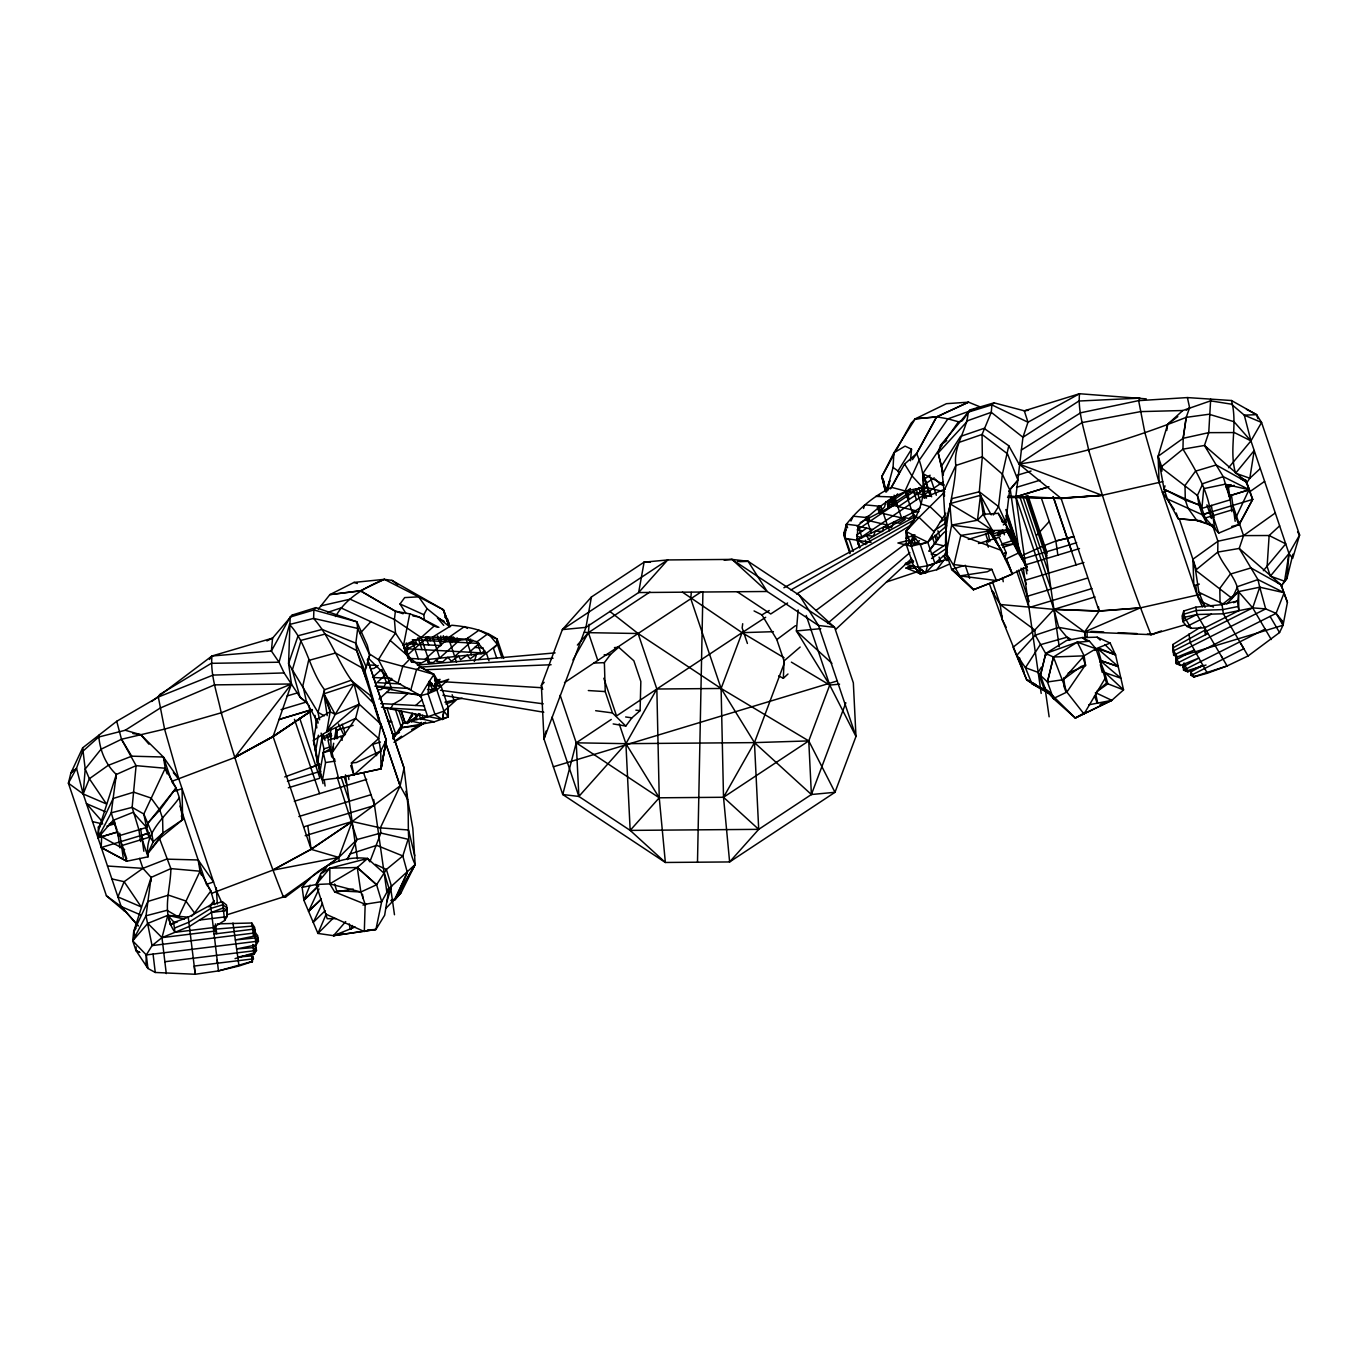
<?xml version="1.0" encoding="UTF-8"?>
<svg xmlns="http://www.w3.org/2000/svg" width="1368" height="1368" viewBox="0 0 1368 1368"><rect width="100%" height="100%" fill="white"/><g stroke="black" fill="none" stroke-linecap="round" stroke-linejoin="round"><path stroke-width="1.5" d="M381.467 707.136L442.36 719.431L448.276 716.849L448.294 707.273L441.094 686.137L433.964 674.458L420.797 667.225L390.205 640.446L395.523 633.076L394.411 619.482L395.386 611.222L360.451 590.737L329.893 594.618L318.265 609.222M405.834 791.303C411.529 815.533 403.731 841.269 415.154 864.525L388.991 888.448L381.689 901.632L365.171 904.231L334.647 891.902L329.808 883.882L329.859 868.167L367.582 858.488L384.545 873.673L388.991 888.448L384.664 915.226L375.926 929.47L333.501 935.661L317.94 933.438L303.884 900.298L302.14 887.353C317.137 867.038 342.325 855.222 367.582 858.488L369.839 861.806L380.851 833.044L380.355 827.879L400.123 785.899L404.073 768.064L367.513 659.496L404.073 768.064L407.715 799.562L412.828 828.221L415.154 864.525L401.029 892.808L395.078 899.716L391.231 900.879M82.661 747.834L85.209 769.004L83.174 793.953L121.205 906.574L124.881 911.43L106.43 895.818L68.4 783.197L70.845 773.159L82.661 747.834L116.725 721.278L158.329 697.03L213.066 675.091L284.117 672.936L300.037 697.201L307.868 703.768M1069.537 640.361L1058.729 627.382L1053.89 609.359L1015.86 496.738L1021.383 450.038L1080.617 412.794L1138.638 400.636L1187.407 397.575L1231.439 400.516C1238.16 424.422 1228.55 449.952 1235.595 473.191L1249.805 478.253L1260.304 468.557M1187.407 397.575L1189.613 407.715L1186.21 417.36L1183.2 438.29L1182.961 449.149C1196.008 470.489 1209.124 492.36 1211.279 517.874M697.492 862.216L702.913 592.019M151.677 701.493L211.954 656.007L271.377 650.997L290.17 617.053L313.888 609.974L356.86 621.807L357.715 628.425L355.834 643.165L356.706 650.604L378.56 717.67L364.982 671.226L369.702 655.067L367.342 645.337L356.86 621.807L315.957 607.614L292.342 615.001L290.17 617.053L288.58 663.497L291.452 683.983L273.087 736.531L311.186 849.357L338.802 857.445L356.98 839.559L380.851 833.044L408.091 839.268L402.808 855.941L386.392 869.449L376.593 884.737L360.861 892.004L338.905 890.859L334.647 891.902M613.172 723.928L625.792 726.049L631.931 717.841L640.104 710.642L640.84 681.486L633.846 660.761L618.678 647.235L614.437 647.611M888.328 500.261L888.071 508.109L891.868 498.431L893.321 503.39M253.148 956.044L252.328 961.619L238.99 966.013L218.452 970.904L195.231 974.273L155.251 972.46L147.915 968.441L145.966 964.064L146.308 954.932L152.053 945.596L161.988 937.627L189.536 926.341L211.527 912.439L223.223 907.925L227.276 910.507L226.951 916.68L224.711 920.459L213.322 927.572L175.001 932.292C160.928 913.02 170.624 890.004 170.88 868.612L159.509 838.516M778.631 675.912L783.351 678.306L784.035 660.932L776.819 639.591L761.942 614.899L754.059 610.932M119.939 847.818L117.682 831.915L97.932 837.883L98.376 827.059L102.001 822.373M214.708 904.624L210.86 890.961L200.036 871.211L170.88 868.612L151.113 877.418L133.688 931.625L132.713 940.842L146.308 954.932L147.915 968.441L135.962 950.504L136.116 946.895M886.55 491.95L893.065 467.429L893.885 452.825L915.278 418.83L946.434 403.68L968.544 402.175L980.719 407.134L947.921 418.847L936.635 416.812L915.278 418.83L911.037 423.362L895.903 450.893M1292.931 554.211L1286.946 578.459L1282.996 583.401M98.718 735.317C99.659 749.784 105.524 764.507 116.331 774.459L116.058 778.495M1210.68 399.131L1208.748 432.647L1204.456 445.472L1223.197 476.628L1230.225 499.816L1201.891 508.383L1199.069 505.1L1164.082 489.299L1158.115 456.279L1167.691 424.217L1182.807 410.52L1210.56 400.858L1231.371 404.159L1244.299 415.171L1261.57 422.456L1299.6 535.076L1292.675 558.366L1288.981 553.51L1250.95 440.889L1244.299 415.171L1256.576 414.658L1261.57 422.456L1250.95 440.889L1228.567 467.753M422.37 719.38L422.644 715.207M150.822 881.454L151.113 877.418L142.922 868.355L139.553 858.369M857.497 539.881L858.933 545.9L856.984 540.138L858.01 525.654C876.597 509.118 896.895 489.146 923.178 488.102L926.478 498.157M597.782 660.419L588.411 632.666L589.129 624.27M691.302 592.395L690.772 598.688L721.107 688.48L754.452 742.619L811.395 794.517L834.993 792.294L855.975 736.463L853.341 682.854L834.583 627.365L799.391 595.285L748.091 561.308L731.983 559.409L667.704 559.939L644.106 562.163L591.421 596.995L562.351 629.605L541.369 685.419L544.002 739.028L562.744 794.534L665.361 862.473L729.623 861.943L834.993 792.294L808.762 740.909L721.107 688.48L638.087 633.521L609.752 611.342M798.16 609.974L796.398 630.956L829.726 685.077L855.975 736.463L818.474 625.467L799.391 595.285M885.78 488.239L885.524 491.283L881.796 476.594L893.885 452.825L905.069 446.122L911.533 449.217L910.472 460.759M292.342 615.001L272.591 638.104L211.954 656.007C210.159 675.279 217.478 694.14 221.206 712.796C239.81 774.835 259.39 836.788 283.398 896.946L286.066 896.69L309.732 878.991M997.99 535.931L998.315 532.152M1175.796 654.742L1176.275 663.634L1180.447 665.481L1198.847 658.059L1184.466 666.096L1183.594 670.183L1187.834 671.825L1202.865 665.258L1207.363 673.227L1227.096 665.959L1248.078 655.956L1279.542 632.546L1283.047 625.244L1287.425 602.365L1281.046 584.734L1239.22 548.448L1217.725 552.108L1195.564 570.217L1198.864 592.259L1205.071 607.306M142.152 839.422L148.035 856.813L147.761 853.649L153.182 841.799L149.847 837.079L146.598 827.435L148.257 822.544L159.799 810.078L176.079 788.002L171.633 781.419L234.578 757.615L291.452 683.983L221.206 712.796L164.588 729.127L121.495 739.267L100.993 749.254L85.209 769.004L89.365 778.734L106.43 803.939L83.174 793.953L68.4 783.197L76.522 768.235L82.61 751.477L98.616 737.044L125.24 730.255L140.784 734.701L163.391 757.017L165.254 768.252L176.079 788.002L179.345 797.664C166.571 816.132 143.845 831.248 148.035 856.813L126.779 861.224L101.198 847.527L101.642 836.703L100.274 832.684M1237.578 601.475C1242.76 582.323 1223.744 568.558 1217.725 552.108L1217.913 541.266L1212.27 524.371M336.118 738.737L336.921 732.171L335.981 728.101M403.714 771.689L404.073 768.064M116.331 774.459L111.235 812.814L118.264 836.002L146.598 827.435L133.021 812.37L113.014 820.424L97.932 837.883L98.924 828.666L116.331 774.459L136.099 765.653L165.254 768.252L167.187 773.946M1175.881 660.881L1176.395 656.195L1176.275 663.634L1276.087 613.36L1284.176 592.72L1257.961 579.587L1239.22 548.448L1243.529 535.606L1275.301 512.966M944.775 491.864L919.04 517.378L915.106 517.566L905.992 531.4L912.593 534.854L911.293 546.225L905.992 531.4C925.247 508.383 928.667 481.194 916.628 453.577L936.635 416.812L968.544 402.175L936.687 416.949L915.278 418.83M410.759 690.173L416.556 669.465L433.964 674.458L436.854 690.002L443.933 711.121L442.36 719.431L435.144 714.865L427.996 693.73L429.449 681.196L433.964 674.458L420.797 667.225L416.556 669.465L402.756 666.319L378.44 659.684L369.531 653.972M147.761 853.649L160.466 837.797L182.628 819.688L182.064 788.652L174.899 791.063M936.635 416.812L916.628 453.577L904.59 464.026L891.526 487.333C873.93 496.105 858.505 508.691 846.45 524.201L844.791 538.308L849.99 553.681M1003.342 524.885L1005.771 522.2L1009.67 489.778L1002.402 474.149L982.327 456.775L982.07 434.46L991.27 412.315L991.885 404.894L994.057 402.842L1024.307 410.827L1028.514 410.28M944.638 557.819L945.185 553.27L949.05 558.007M1027.111 566.916L1018.237 553.134L1006.318 558.811L1012.44 574.218L973.469 589.711L959.994 575.894L951.615 569.276L973.469 589.711L999.341 579.793L1027.111 566.916L1009.139 530.168L992.552 530.493L977.47 520.233L980.48 495.319L979.317 491.779L982.327 456.775L955.822 465.496L943.39 491.984L947.135 553.014L946.229 553.288L951.649 569.344L963.277 565.822M1021.383 450.038L1022.956 437.281L1027.984 422.233L1024.307 410.827L1079.506 393.727L1146.247 398.875M742.704 623.722L742.157 627.912L747.407 643.456M151.113 877.418L146.017 915.773L132.713 940.842L135.962 950.504L139.621 952.453M450.157 626.732L443.317 609.701L391.932 580.374L384.34 579.348L354.038 582.409L329.893 594.618L360.485 590.873L395.386 611.222L409.75 613.856L403.543 645.269L405.937 654.434M1166.767 430.475L1167.691 424.217L1177.814 416.607M1183.132 438.307L1186.21 417.36L1209.038 414.248L1233.987 421.686L1250.95 440.889L1234.363 432.562L1208.748 432.647L1183.132 438.307L1158.115 456.279L1159.123 482.63L1197.154 595.234L1202.369 606.793M994.057 402.842L970.288 409.801L968.219 412.144C967.073 430.39 953.12 445.882 955.822 465.496C954.813 495.182 942.637 523.243 946.229 553.288L959.994 575.894L996.451 580.562L999.341 579.793M470.712 639.01L470.113 642.943L468.198 637.488M944.519 496.088L941.526 466.095L960.61 436.375L984.02 428.355L1008.78 445.763L1002.402 474.149L998.52 506.57L993.236 514.966M315.957 607.614L313.888 609.974L313.614 618.421C330.782 637.796 338.289 663.634 354.055 683.795L359.22 704.212L380.92 724.202L386.323 740.259L381.039 768.833L338.477 777.982L322.523 779.931L319.753 772.971L313.46 740.498L326.747 731.794L330.133 711.736L323.942 693.815L324.541 689.729C309.271 669.653 306.859 642.994 289.537 624.475L313.614 618.421L357.715 628.425L369.702 655.067L367.462 660.539M333.689 743.251L332.014 752.896L355.612 718.405L359.22 704.212L335.194 714.404L330.133 711.736L317.154 719.26L313.46 740.498L323.053 783.659M315.563 751.323L318.368 735.18M317.513 762.934L322.027 737.044L321.121 733.111M331.056 736.326L321.685 738.976L323.959 748.843L319.684 773.33L319.428 771.295M322.523 779.931L325.55 762.557L323.293 752.691L330.286 748.997M334.373 739.387L336.049 729.725L336.921 732.171L335.451 738.395M591.421 596.995L585.949 627.365L544.002 739.028L546.071 731.076M650.381 562.111L644.106 562.163L638.634 592.549L585.949 627.365L562.351 629.605L667.704 559.939L638.634 592.549L767.174 591.489L818.474 625.467L834.583 627.365L731.983 559.409L724.117 560.145M1183.2 667.413L1184.021 662.967L1187.834 671.825M442.36 719.431L443.933 711.121L455.835 700.416L445.831 703.973M946.229 553.288L951.649 525.09L949.802 503.68L980.48 495.319L991.201 514.864M887.849 490.531L889.781 480.613L886.943 487.726M345.694 921.587L333.501 935.661L375.926 929.47L381.689 901.632L376.593 884.737L357.27 867.5L329.859 868.167L320.762 873.707L316.145 884.497L327.208 918.715L335.69 918.612M332.014 752.896L333.484 746.689M1101.137 664.54L1095.956 648.74L1089.492 641.284L1077.317 642.173L1045.733 653.476L1040.467 675.365L1045.682 689.899L1053.394 698.552L1075.299 718.012L1111.808 700.348L1123.555 689.882L1115.553 654.913L1110.166 643.063L1097.17 637.18L1082.31 637.556L1066.681 640.446L1045.733 653.476L1040.467 675.365L1047.426 681.914L1053.394 698.552L1054.266 698.176C1047.871 687.813 1035.131 687.146 1026.633 679.639L1002.334 619.789L989.628 584.393M1077.317 642.173L1084.123 655.836L1085.457 664.899L1081.045 666.49L1062.987 679.725L1047.46 681.982L1053.445 657.016L1077.317 642.173L1095.956 648.74L1110.166 643.063M1047.478 681.897L1053.445 657.016L1084.123 655.836L1095.956 648.74M1004.796 558.606L1006.284 552.826L999.085 537.316L978.462 543.541M1215.126 528.031L1206.781 523.26L1196.829 520.421L1178.156 518.711L1167.349 498.944L1164.082 489.299L1164.989 485.845M913.14 562.197L905.035 564.129L918.475 567.31L925.503 573.072L927.521 565.771L920.39 544.635L912.593 534.854L927.726 542.19L934.874 563.308L925.503 573.072L920.305 573.79L906.18 568.062L911.943 565.497M289.537 624.475L279.038 662.215L284.117 672.936M886.054 501.492L884.532 506.947L879.231 512.59L877.298 507.374M398.02 683.077L402.756 666.319L410.263 658.555L411.546 662.317M920.373 507.545L912.815 512.641L913.91 515.001L908.677 518.54L903.393 517.275L905.257 519.498L899.665 523.277L893.971 521.926L891.491 527.62L883.591 527.039L882.548 531.451L875.383 531.075L873.382 536.119L866.389 535.504L871.023 542.378L844.791 538.325L843.868 533.298L846.45 524.201L858.01 525.654L862.062 537.641L857.086 536.427M945.904 526.56L945.22 522.679L952.145 498.568L979.317 491.779L998.52 506.57L1005.771 522.2M386.734 902.093L391.504 886.413L386.392 869.449L375.362 864.354M863.55 508.503L864.679 504.792L881.009 506.382L887.37 525.209M1161.346 630.956L1150.95 634.666C1126.941 574.492 1107.362 512.555 1088.757 450.517C1085.029 431.843 1077.71 412.982 1079.506 393.727L1027.984 422.233L991.885 404.894L968.219 412.144L940.466 445.352L938.157 452.945L943.304 475.158M474.303 661.479L476.594 654.195L470.164 658.795L467.206 655.204L460.571 659.667L458.656 656.144L451.389 661.223L447.832 657.307L442.804 661.838L436.751 661.514L438.016 658.367L433.331 662.591L427.688 662.283L428.184 659.444L486.375 653.135L497.405 644.431L497.217 639.198C484.118 629.759 467.582 626.681 451.799 625.244L432.647 637.061L421.139 637.522L403.543 645.269L395.523 633.076L341.059 607.922L327.687 612.368M1238.827 610.658L1237.441 600.979L1222.034 604.639L1195.854 607.153L1183.713 611L1182.089 616.062L1182.875 621.585L1186.928 626.441L1191.066 628.288L1204.729 627.844L1238.827 610.658L1238.502 591.626L1259.74 587.197L1284.176 592.72M1232.944 596.756L1237.595 586.615L1257.961 579.587L1259.74 587.197L1252.695 607.871L1206.627 631.076M351.131 929.248L352.431 925.486M1182.482 618.832L1184.158 614.129L1196.333 610.47L1222.736 609.615L1237.972 606.537M392.975 738.891L401.423 727.725L403.132 723.005L398.977 710.727M339.23 861.259L338.802 857.445L352.14 821.518L400.123 785.899L385.212 741.678M845.851 702.793L811.395 794.517L758.71 829.35L729.623 861.943L723.518 797.27L721.107 688.48L742.089 632.666L765.687 617.276M560.162 695.252L576.236 742.824L659.239 797.801L723.518 797.27L754.452 742.619L784.411 662.864M318.641 886.19L303.884 900.298L310.057 885.13M1001.051 533.4L1002.624 529.673M326.2 914.132L317.94 933.438L333.45 917.928M912.49 512.863L905.086 490.941L918.783 460.913L947.921 418.847L958.472 421.772L962.456 420.711M347.096 859.07L350.003 854.008L376.713 845.356L402.808 855.941L407.339 872.425L395.078 899.716L415.154 864.525L394.856 899.067L385.656 908.574M347.472 859.634L356.98 839.559L337.195 777.28M320.864 899.734L308.569 911.345L319 888.961M391.043 900.315L394.856 899.067L407.339 872.425M98.924 828.666L113.134 798.484L133.739 792.175L151.078 798.057L159.799 810.078L162.621 818.457L162.895 833.026L152.378 847.322M135.056 935.644L133.688 931.625L147.915 901.444L168.52 895.134L185.86 901.016L194.564 913.037L191.691 916.15M1235.663 518.113L1248.984 489.812L1246.265 481.775L1204.456 445.472L1182.961 449.149L1160.782 467.257L1162.065 471.054M165.254 768.252L143.811 814.028L146.598 827.435L148.325 822.784L176.079 788.002M111.851 878.906L124.129 881.693L141.212 906.899L117.939 896.912L124.129 881.693L142.922 868.355L166.554 859.138L198.172 859.976L200.036 871.211L178.592 916.987L166.913 910.336L146.017 915.773L152.053 945.596L255.406 932.873L254.619 927.35L251.78 923.007L217.358 923.862M850.93 521.054L853.239 516.198L866.098 517.497L871.365 533.075M322.438 903.427L313.255 922.391L325.071 910.763M319.599 719.756L317.974 712.318L324.541 689.729L350.841 680.358L371.258 696.209L379.996 724.476L380.92 724.202L378.697 738.498L351.422 762.968L353.884 774.938L380.714 751.032L386.306 740.191L381.039 768.833L380.714 751.032L378.697 738.498L355.612 718.405L326.747 731.794L335.194 714.404L354.055 683.795L373.857 703.597L386.323 740.259L381.039 768.833L338.477 777.982L331.09 748.912L330.56 728.255M407.698 722.236L412.23 713.207M924.204 484.614L920.698 491.608L929.881 490.838L931.625 496.789M378.543 717.687L378.799 721.876M943.099 473.311L958.677 442.531L982.07 434.46L1007.498 453.834L1017.963 480.151L1008.712 491.317M97.932 837.883L111.235 812.814L132.132 807.359L143.811 814.028L151.591 832.428L153.182 841.799L162.895 833.026L182.628 819.688L179.345 797.664M1228.943 496.037L1248.984 489.812L1252.66 499.406L1239.357 524.474L1218.734 533.092L1202.335 514.761L1199.001 504.86L1197.393 495.49L1202.831 483.656L1223.197 476.628L1249.394 489.744L1252.66 499.406L1238.741 525.038L1233.491 509.46L1205.157 518.027L1197.393 495.49L1160.782 467.257M443.865 639.557L445.438 636.616M890.482 488.889L900.007 471.242M424.337 619.772L423.823 614.694L427.09 608.692L418.676 596.841L384.34 579.348C365.239 587.043 345.916 598.021 335.536 616.558M893.903 454.569L881.796 476.594L885.541 491.933M238.87 965.158L237.776 957.053L254.038 954.146L256.483 950.469L253.268 947.631L236.63 948.965L256.158 944.929L258.432 941.133L255.337 937.918L235.347 939.97L253.49 936.276L255.406 932.873L252.67 929.265L251.78 923.007M572.953 659.992L588.411 632.666L649.885 592.036M611.274 719.431L576.236 742.824L562.744 794.534L578.869 796.433L625.911 743.662L656.845 689.01L742.089 632.666L773.416 631.674M1105.105 678.374L1084.02 713.976L1066.869 692.071L1053.445 657.016L1045.733 653.476M321.172 876.033L316.145 884.497L302.14 887.353M323.19 872.63L327.226 865.859L320.762 873.707M390.205 640.446L378.44 659.684L387.708 677.331L391.846 689.592M395.626 710.146L401.423 727.725L434.237 721.825L448.276 716.849L444.001 711.121L427.739 716.781L420.592 695.645L429.449 681.196L436.854 690.002L448.687 679.28L434.648 684.274L441.094 686.137L436.717 685.898L427.996 693.73L420.609 695.645L374.918 686.137M1041.339 667.208L1038.175 672.389L1044.16 689.096L1049.29 692.875M386.939 891.782L388.204 888.584M853.239 551.389L849.34 539.864L844.791 538.308L843.834 533.315L846.057 529.707M899.238 474.115L897.989 470.985L911.533 449.217M945.835 513.154L927.726 542.173L911.345 546.191L897.904 542.993L910.079 540.086M934.618 535.367L936.567 541.13C915.312 570.217 944.69 527.501 946.502 531.519M1246.385 483.314L1249.805 478.253L1254.217 450.551L1235.595 473.191M1281.149 586.291L1286.946 578.459L1288.981 553.51L1299.6 535.076L1297.599 531.947M406.946 723.262L412.743 714.763L406.894 723.142M1085.457 664.899L1066.869 692.071L1053.394 698.552M133.688 931.625L136.03 928.256M912.405 459.648L916.628 453.577M942.193 445.079L922.819 473.619L923.742 497.815L945.254 488.992M944.519 441.744L958.472 421.772M209.458 659.479L211.954 656.007M963.072 419.788L970.288 409.801M73.085 770.081L70.845 773.159L76.522 768.235L83.174 793.953L89.365 778.734L108.157 765.396L131.773 756.179L163.391 757.017L178.815 779.008L216.845 891.628L221.188 901.238M405.954 613.445L400.02 603.972L404.671 597.594L418.676 596.841L443.317 609.701L449.234 626.459L427.09 608.692M393.18 738.378L403.132 723.005L427.739 716.781L420.369 718.645L434.237 721.825M194.564 913.037L210.86 890.961L208.945 888.123M625.792 726.049L612.436 712.916L605.237 691.592L604.382 662.642L610.521 654.434L618.678 647.235M994.656 539.933L991.92 534.136L994.382 530.852M934.156 531.878L919.04 517.378L905.992 531.4L906.437 545.062L913.636 566.164L920.305 573.79L936.721 569.738L943.766 560.35L927.521 565.771L918.475 567.31L911.345 546.191L919.467 540.685M860.198 522.644L888.396 507.887L887.507 504.04L891.868 498.431M401.423 727.725L418.967 725.621L421.532 722.338M208.979 907.018L214.109 900.623M893.868 503.014L891.748 501.167L897.647 493.882M1270.376 576.15L1288.981 553.51L1284.569 581.212L1270.376 576.15L1267.11 566.506L1269.145 535.521L1279.644 525.842M329.859 868.167L316.145 884.497L329.808 883.882L360.861 892.004L365.171 904.231L364.315 931.574L325.618 914.029M1009.67 489.778L1017.963 480.151M132.713 940.842L147.778 923.383L167.802 915.329L188.237 917.193L210.467 905.086L222.334 901.666L226.489 904.983L227.276 910.507L211.527 912.439L210.467 905.086M1062.987 679.725L1084.123 655.836M544.139 682.324L541.369 685.419L542.703 689.386M577.364 645.063L588.411 632.666L638.087 633.521L700.895 592.087M552.091 717.14L578.869 796.433L630.169 830.393L659.239 797.801L656.845 689.01L638.087 633.521L564.488 682.649M1263.348 570.712L1285.732 543.848L1269.145 535.521L1243.529 535.606L1217.913 541.266L1192.896 559.238L1193.888 585.589L1199.326 584.119M1036.876 535.11L1049.273 521.482M359.972 633.521L371.002 621.5M1226.874 603.921L1238.502 591.626L1252.695 607.871L1271.265 639.523M1001.598 550.466L989.748 532.101L1001.598 550.466L960.832 535.418L951.649 525.09L977.47 520.233L983.165 514.3L998.281 513.342L1009.139 530.168L1027.642 570.644M303.884 900.298L318.641 885.267M394.856 899.067L401.029 892.808M308.569 911.345L321.309 898.998M910.712 540.959L906.505 545.028L915.637 538.855M912.114 539.608L914.098 537.675M411.443 722.116L417.189 716.593M472.832 640.173L454.535 656.589M392.667 736.993L401.491 729.007M783.351 678.306L787.985 673.996M835.711 629.434L911.037 559.119M381.108 669.739L372.541 677.451L391.778 678.494M414.282 639.882L404.535 648.654L486.375 653.135L488.974 660.812M386.186 674.27L376.918 682.615L400.55 683.914M427.996 636.667L407.168 655.392L407.527 648.825L416.282 644.26L412.931 641.096M383.382 687.899L385.896 683.111L392.154 679.503M379.004 699.168L391.026 688.361M425.123 659.273L450.021 636.855L451.97 642.618M439.504 658.213L459.614 640.121L452.312 638.206M390.53 709.034L393.043 704.246L400.858 699.749L407.698 693.576M469.429 652.211L479.176 643.439L412.298 639.779M434.648 684.274L440.069 679.4L434.614 680.58M415.684 705.478L421.908 699.886M484.597 650.518L481.057 653.716L477.039 641.729L466.146 639.198L432.647 637.061L439.795 658.23M428.543 659.462L421.139 637.522L434.118 626.065L437.401 627.194M170.572 925.298L173.633 922.613L188.237 917.193L195.231 974.273L194.256 966.047L253.542 958.814L251.661 955.924L237.776 957.053L232.953 923.024M946.673 525.825L927.726 542.173L920.39 544.635L910.541 542.292M927.521 565.771L934.857 563.308L947.511 552.415M784.035 660.932L800.16 647.047M827.589 623.449L909.874 552.621M1097.016 691.25L1106.473 683.111L1099.786 660.299L1118.22 666.558L1097.786 648.688L1101.137 660.385M429.552 663.292L428.184 659.444L417.377 665.087L555.117 652.878M326.747 731.794L359.22 704.212M478.475 659.479L486.375 653.135L477.039 641.729L488.171 633.555L497.405 644.431L501.953 657.888M1238.502 591.626L1222.034 604.639L1223.334 613.787L1248.078 655.956M410.537 721.244L420.027 713.805L407.322 723.604M940.466 445.352L946.707 440.53M1186.244 410.263L1189.613 407.715M328.337 865.072L338.802 857.445L283.398 896.946L227.259 914.713M776.819 639.591L795.526 625.672M815.926 610.487L906.009 543.421M396.72 739.763L401.611 736.206M1096.982 691.507L1107.841 683.812L1123.555 689.882L1104.489 672.098L1099.786 660.299L1118.22 666.558M1249.514 491.916L1264.63 481.365M378.218 665.498L373.874 668.439L370.471 668.764M383.912 687.608L381.005 689.575L377.619 689.899M888.807 507.87L887.507 504.04L888.926 503.082M891.748 501.167L910.421 488.547M923.383 479.775L930.137 475.209M891.098 504.895L910.49 491.779M857.257 529.878L919.86 487.555M923.451 485.127L934.224 477.842M856.607 534.956L866.696 528.134M898.468 506.639L926.683 487.555M865.739 544.567L856.984 540.138L943.356 481.724M939.97 522.405L946.741 517.822M934.361 530.613L946.092 522.679M931.266 554.245L947.101 543.541M931.54 558.486L946.536 548.346M211.459 893.424L272.608 870.219L311.117 849.152L352.14 821.518L380.355 827.879L408.57 830L414.743 855.752M272.984 736.48L312.417 710.163M1008.78 445.763L1018.989 464.026L1082.071 422.575L1140.604 411.614L1182.807 410.52M787.592 602.98L770.731 613.976L737.13 591.711M1180.447 665.481L1176.839 659.325L1194.367 650.022L1177.318 656.965L1173.693 655.238L1172.821 644.55L1200.796 627.006M905.428 491.916L906.813 494.258M393.967 742.379L423.858 723.313M125.24 730.255L160.295 708.008L214.519 684.872L291.452 683.983M761.942 614.899L769.244 610.504M796.638 593.986L909.857 525.774M329.808 883.882L357.27 867.5L367.582 858.488L363.512 859.72M421.378 696.996L417.343 694.106L421.532 696.893M867.876 539.556L904.316 518.386M790.926 589.95L914.405 519.686M1045.032 688.72L1044.16 689.096L1046.452 689.575L1075.299 718.012L1085.816 712.061M1206.935 672.492L1207.363 673.227L1193.802 676.972L1191.083 675.347L1190.861 671.962L1202.865 665.258L1190.177 642.498L1188.963 633.982M234.578 757.615L273.087 736.531L312.041 710.3L273.155 736.736L234.578 757.615L273.019 736.343M1205.02 630.101L1205.67 634.701L1204.541 626.664L1205.02 630.101L1173.265 647.68L1173.299 652.485M783.881 587.761L916.68 515.77M925.503 573.072L918.475 567.31L920.305 573.79L922.784 572.457L920.305 573.79L913.636 566.164M996.451 580.562L991.817 569.362L987.354 571.739L959.994 575.894M411.631 729.606L423.875 723.125M418.967 725.621L425.619 722.201M920.305 573.79L922.801 572.508M1239.801 641.866L1243.82 648.706L1191.083 675.347L1190.69 672.594M1185.406 654.776L1283.047 625.244L1281.97 620.61L1276.087 613.36L1265.674 608.897L1252.695 607.871L1223.334 613.787L1196.915 614.523L1182.875 621.585L1184.602 617.259L1183.713 611M1186.928 626.441L1211.381 614.112M1208.047 633.504L1173.71 650.809L1173.693 655.238L1265.674 608.897L1259.74 587.197M1265.143 629.092L1183.594 670.183L1182.807 664.66M1280.705 621.243L1281.97 620.61M391.864 733.248L395.779 734.377L399.541 732.496M266.948 640.908L272.591 638.104L271.377 650.997L279.038 662.215L211.305 663.326L159.697 694.534L158.329 697.03L164.588 729.127L178.815 779.008L173.377 772.681M856.984 540.138L912.815 512.641L918.954 511.478M888.396 507.887L893.407 505.442M384.34 579.348L360.451 590.737M1075.299 718.012L1111.808 700.348L1095.443 692.601L1097.666 703.015M169.94 924.358L177.361 921.964M380.714 751.032L356.364 762.506L351.422 762.968M1193.802 676.972L1195.717 676.117L1193.802 676.972L1190.861 671.962M1042.861 546.208L1021.588 555.767L1021.793 557.152M1233.594 602.689L1237.441 600.979M936.721 569.738L949.529 564.061M1040.449 675.296L1038.175 672.389L1025.436 667.704L1016.903 655.186L1035.285 635.179L1058.729 627.382L1084.619 631.948L1150.95 634.666L1185.338 624.749M1068.169 673.073L1085.713 665.583L1082.909 657.786M427.996 693.73L436.802 689.985L427.5 689.489M174.677 928.017L188.955 922.169L210.946 908.386L222.779 904.795L226.883 907.736L226.951 916.68L199.471 920.048M355.15 927.025L333.501 935.661L342.94 933.147M911.481 565.959L906.18 568.062L910.353 568.541M1057.874 555.1L1055.857 541.01L1073.965 536.598L1055.857 541.01L1044.793 545.353L1059.225 646.773M906.009 538.154L914.918 534.785M1186.21 417.36C1132.191 438.615 1076.616 455.835 1018.989 464.026L1061.038 498.311L1099.137 611.12L1084.619 631.948L1085.234 636.069M284.749 776.921L319.804 764.25L311.887 767.072M1100.06 704.434L1111.808 700.348L1088.774 704.828M336.066 730.341L343.265 727.913M354.055 683.795L323.942 693.815L327.191 715.635M934.874 563.308L949.529 558.435M886.515 581.999L921.964 570.217M322.027 737.044L331.33 734M1193.546 676.818L1227.096 665.959L1221.47 656.384M914.132 565.531L906.18 568.062L915.397 568.25M1167.349 498.944L1202.335 514.761L1212.27 511.615L1214.134 517.121M879.521 495.25L875.896 496.396L894.535 496.994L901.7 518.164M106.926 826.169L114.946 823.69M1225.557 486.427L1231.149 484.699M1244.23 480.63L1245.735 480.168L1249.394 489.744L1229.644 495.729L1225.762 484.272M906.608 563.394L913.55 561.222L905.633 563.103M1002.624 543.712L1011.756 540.89L1024.29 560.299L1023.332 558.469M1002.778 547.337L1013.739 543.951L1018.237 553.134M287.109 695.953L297.403 692.909M1016.937 475.363L1031.062 471.019M281.038 709.599L306.996 701.852M1016.561 487.316L1039.954 480.254M312.143 709.496L279.004 719.517L311.887 709.684M370.352 696.483L371.258 696.209L373.857 703.597M945.22 522.679L946.126 522.405M335.81 730.597L353.149 725.365M968.27 539.385L991.646 532.323M344.753 735.146L328.046 740.191L331.689 756.778L334.869 759.36M380.475 742.02L372.763 744.346L376.593 755.649M1002.641 553.92L1006.284 552.826L1002.59 553.818M287.434 781.299L320.933 771.159M1022.084 559.187L1076.667 542.686M288.357 787.763L319.941 778.204L299.66 718.166M1024.974 565.052L1079.506 548.568M148.804 833.146L101.198 847.527L126.779 861.224L121.53 845.646L149.847 837.079M1205.054 513.804L1252.66 499.406M294.291 801.255L366.709 779.367M1025.094 580.306L1083.918 562.522M298.84 816.525L370.95 794.722M1027.351 596.26L1087.252 578.151M303.918 826.802L374.524 805.461M1028.975 607.597L1091.955 588.548M305.184 835.728L352.14 821.518L311.186 849.357L272.608 870.219L338.802 857.445M1095.033 596.927L1053.89 609.359L1000.145 604.485L991.663 590.412L994.177 593.165M553.373 766.781L837.216 680.956M235.057 958.609L255.115 952.538M1185.97 671.107L1206.029 665.036M323.959 748.843L329.62 747.167M323.293 752.691L330.834 750.468M1226.138 487.709L1234.192 485.332M98.376 827.059L99.881 826.614M109.269 823.844L114.895 822.185M117.751 831.966L101.642 836.703L124.642 849.545M149.591 833.009L141.571 835.318L142.819 838.994M444.925 702.194L462.162 698.261M252.447 961.345L218.452 970.904L217.17 960.028M991.92 534.136L1006.284 530.168L1019.519 550.688M1009.635 496.601L1061.106 498.516L1102.129 495.319L1162.732 481.639M1165.998 491.3L1162.372 492.275L1174.291 509.529M1200.779 594.259L1140.16 607.922L1099.137 611.12L1053.89 609.359L1034.806 630.032L1013.107 647.218L1026.633 679.639L1042.604 689.386M985.541 533.725L991.082 532.237M1094.742 650.433L1100.522 648.877L1115.553 654.913L1104.831 644.567M1231.747 526.458L1239.357 524.474L1232.893 505.373M320.625 605.921L350.123 599.184L394.411 619.482L421.139 637.522M1223.095 659.171L1196.915 614.523L1184.602 617.259L1191.066 628.288M1096.486 649.749L1100.522 648.877M353.132 889.012L337.007 891.953L334.63 884.019M376.542 884.737L357.27 867.5L360.861 892.004M390.598 886.584L391.504 886.413M362.93 905.052L366.504 904.402M380.783 901.803L381.689 901.632M281.876 897.408L286.066 896.69M250.156 961.995L252.328 961.619L252.02 958.985M250.241 961.96L252.328 961.619M985.097 514.864L980.48 495.319L983.165 514.3L992.552 530.493L960.832 535.418L953.958 564.574L991.817 569.362M325.55 762.557L335.434 761.053M213.75 931.249L161.988 937.627L147.778 923.383M214.092 934.019L252.67 929.265L253.49 936.276M146.308 954.932L258.432 941.133L257.646 935.609L254.448 931.659L256.158 944.929M145.966 964.064L147.368 963.893M164.861 961.738L256.483 950.469L255.696 944.963M444.805 641.558L468.01 639.369M820.817 628.647L796.398 630.956L831.915 663.326M839.559 684.154L829.726 685.077L791.388 662.146M1001.29 545.045L1013.739 543.951M1007.96 496.139L1061.038 498.226L1102.129 495.319L1018.989 464.026M1099.068 610.932L1140.16 607.922L1084.619 631.948L1053.89 609.359L1099.068 610.932L1098.47 606.759M1060.97 498.106L1102.129 495.319M1007.566 497.422L1061.038 498.311M418.916 667.208L553.031 658.264M604.143 654.862L610.521 654.434M367.445 930.018L375.926 929.47M425.397 669.721L551.099 664.745M593.729 663.07L604.382 662.642M739.729 561.564L748.091 561.308L767.174 591.489L731.983 559.409M578.869 796.433L576.236 742.824L625.911 743.662L754.452 742.619L808.762 740.909L829.726 685.077L806.214 615.463M737.643 561.393L748.091 561.308M721.107 688.48L656.845 689.01L616.54 715.926L603.818 678.254M619.208 723.843L625.911 743.662L630.169 830.393L758.71 829.35L754.452 742.619M644.106 562.163L650.313 562.265M1091.219 631.366L1103.702 631.965M1118.255 632.683L1136.979 633.589M1147.376 634.102L1153.617 634.393M448.054 623.722L449.131 623.774L447.558 619.054L444.685 617.088M449.234 636.821L450.021 640.976M425.875 638.565L446.84 639.728M409.801 643.918L440.325 645.576M474.713 647.457L483.195 647.936M407.732 658.316L428.184 659.444L429.484 663.275M412.555 662.266L420.198 662.693M368.043 664.933L376.183 665.378M428.321 685.436L434.614 685.778M377.209 686.172L383.314 686.514M377.995 686.77L409.169 688.48M386.528 692.413L415.513 694.004M380.68 703.562L424.559 705.974M385.126 707.906L424.473 710.06M436.136 681.281L541.813 687.728M588.326 690.549L605.237 691.592M107.508 866.029L142.922 868.355M1103.121 671.996L1120.888 678.22L1099.786 660.299M1201.07 520.746L1178.156 518.711L1176.241 513.017M635.864 710.163L640.104 710.642M584.427 632.204L588.411 632.666M951.649 525.09L992.552 530.493M440.462 690.293L543.233 703.819M595.661 710.71L612.436 712.916M625.638 716.969L631.931 717.841M132.833 733.505L140.784 734.701L148.924 744.192M412.982 615.993L419.001 616.968L438.889 627.365M442.873 695.252L543.797 712.249M856.813 525.876L872.647 529.536M410.845 721.056L422.079 723.552M92.511 821.621L102.737 823.964M184.406 919.091L167.802 915.329L161.988 937.627L166.28 973.606M923.144 486.717L942.005 491.197M906.899 490.924L929.659 496.327M887.507 504.04L915.654 510.726M879.231 512.59L901.957 517.993M934.925 543.746L943.715 545.832M857.531 529.707L862.575 530.904M931.625 554.006L936.481 555.151M891.526 487.333L905.086 490.941M865.209 519.772L887.541 525.09L889.491 530.852M429.039 682.649L432.391 683.607M921.16 503.971L930.206 506.827L942.466 518.54M395.386 611.222L403.098 613.753M409.75 613.856L419.001 616.968L434.118 626.065M1212.236 525.654L1196.829 520.421L1188.125 508.4L1185.286 500.038L1185.013 485.452L1195.529 471.156L1216.186 464.983L1246.265 481.775L1249.394 489.744L1224.958 484.238L1203.72 488.65L1201.891 508.383L1199.001 504.86L1185.286 500.038L1164.082 489.299M354.038 582.409L357.322 583.52M1099.769 649.372L1115.553 654.913M1198.864 592.259L1223.984 604.382M943.8 485.537L939.884 484.084L935.285 479.074M105.165 811.651L86.423 803.614L101.967 821.227M140.665 914.918L121.205 906.574L106.43 895.818M400.02 603.972L423.823 614.694M1202.113 601.903L1213.45 607.067M944.005 484.614L922.819 473.619L930.12 495.712M1240.366 477.552L1245.735 480.168M135.962 950.504L139.707 952.367M444.121 621.226L437.418 617.84L443.728 625.33M1089.492 641.284L1082.31 637.556L1086.859 641.284M1246.453 409.306L1256.576 414.658L1257.944 418.676M1035.644 684.428L1026.633 679.639L1040.723 688.001M503.698 658.418L497.217 639.198L478.868 630.306L466.146 639.198L471.413 654.776M1240.759 478.714L1246.265 481.775M1277.37 582.7L1281.046 584.734L1287.425 602.365M324.319 715.84L317.974 712.318L288.58 663.497L298.087 635.744L322.078 629.434L355.834 643.165L366.453 667.618M420.592 695.645L387.708 677.331L368.71 658.572M1281.046 584.734L1250.968 567.942L1230.311 574.115L1219.794 588.411L1220.068 602.997M1070.939 639.284L1067.262 637.146L1040.21 644.755L1025.436 667.704L1031.848 683.624L1042.45 689.558M1045.973 691.541L1049.513 693.508M1231.439 400.516L1256.576 414.658M1031.848 683.624L1051.445 694.978M949.802 503.68L977.47 520.233M784.086 657.786L742.089 632.666L682.444 592.156M467.394 628.408L464.385 626.595L448.362 637.762L454.723 656.589M1046.144 691.541L1049.701 693.713M1045.682 689.899L1049.17 692.088M328.354 733.522L331.706 735.762M893.065 467.429L897.989 470.985M391.932 580.374L397.968 584.734M992.638 582.204L1000.145 604.485L1034.806 630.032L1035.285 635.179L1046.605 655.135M951.615 569.276L973.469 589.711M317.615 721.928L306.569 702.348L300.037 697.201L292.307 670.081L301.131 640.327L325.139 634.068L356.706 650.604L364.982 671.226M445.729 637.249L450.38 640.994L446.755 636.24M1232.175 598.449L1195.564 570.217L1192.896 559.238M758.71 829.35L723.518 797.27L808.762 740.909L811.395 794.517M630.169 830.393L665.361 862.473L659.239 797.801L625.911 743.662M1097.17 637.18L1100.231 640.121M256.09 947.716L252.823 944.501L254.038 954.146M174.591 922.87L167.802 915.329L171.068 924.99M254.893 934.789L258.039 938.38M1204.456 445.472L1207.157 448.619M866.235 516.728L870.031 521.259L868.252 515.77M943.339 555.682L947.049 560.709M255.012 930.12L252.225 926.136L216.093 929.077L214.383 926.033M198.172 859.976L213.579 881.967L206.414 884.378L179.96 806.077M1204.302 605.596L1197.154 595.234L1195.786 585.675M206.927 885.147L207.987 886.703M1001.786 520.986L1002.778 522.525L998.281 513.342M1006.181 527.791L1014.115 540.121M891.697 497.268L897.938 506.998L894.091 495.199M904.59 464.026L911.721 475.568L923.178 488.102L924.905 498.209M116.725 721.278L121.495 739.267L136.099 765.653L132.132 807.359L138.903 829.76L140.579 841.576M121.495 739.267L131.704 756.196M1276.087 613.36L1283.047 625.244M1270.068 616.387L1279.542 632.546M1177.318 656.965L1173.71 650.809L1172.821 644.55M998.11 545.216L992.997 536.29L1007.258 531.707L1011.756 540.89M1000.162 548.79L1004.266 555.938M213.322 927.572L216.743 933.694L215.409 923.964M407.715 799.562L400.123 785.899L385.075 741.353M335.194 714.404L323.942 693.815L330.321 710.727M877.982 507.032L881.454 513.53L878.974 505.904M911.225 558.229L912.678 561M1202.335 514.761L1206.781 523.26L1205.157 518.027M991.475 530.51L1012.44 574.218L1006.318 558.811M1001.701 615.549L1002.334 619.789L1006.164 627.262M411.802 661.924L403.543 645.269L407.715 657.273M1016.253 544.686L1017.963 548.226M1019.673 551.766L1021.588 555.767L1005.856 509.546M338.494 723.98L343.71 734.77M884.309 482.203L881.796 476.594L885.848 488.598M454.193 640.19L452.808 637.026L453.988 640.549M1094.468 696.073L1097.375 703.306M368.266 683.624L361.904 667.789L335.553 653.032L308.587 660.47L302.892 685.642L306.569 702.348M865.414 540.189L866.799 543.694M443.232 636.359L444.446 639.591M1063.705 685.659L1065.689 691.182M449.234 626.459L443.317 609.701L447.37 621.722M443.369 635.898L445.369 641.592M946.04 554.108L948.144 560.076M456.416 638.48L457.733 642.259L457.271 638.018M428.902 637.146L430.168 640.754M437.503 635.846L440.906 645.611L440.787 636M429.449 681.196L432.425 689.746M381.826 669.465L386.563 683.145M425.893 636.958L428.646 644.944M417.924 637.693L422.011 649.612M412.366 641.575L418.334 658.897M406.262 642.909L408.297 648.859M403.064 644.721L405.732 652.502M1238.792 521.618L1243.529 535.606M1212.852 515.702L1218.734 533.092M1206.918 504.86L1211.535 518.506M1158.115 456.279L1161.928 467.531M1179.233 518.763L1196.06 568.626M1088.757 450.517L1089.099 451.526M1150.608 633.64L1150.95 634.666M1053.36 496.909L1071.606 550.962M1053.086 496.567L1076.137 564.881M1041.373 498.106L1055.857 541.01M1027.864 495.25L1047.136 553.305M1026.718 495.729L1047.05 555.887M1025.59 496.174L1046.657 558.503M1022.922 496.772L1048.743 573.158M1019.776 496.601L1051.017 589.112M1006.438 512.949L1020.716 555.169M1005.993 515.394L1017.553 549.577M1004.676 520.011L1008.079 530.066M1021.007 568.25L1026.393 584.17M1018.527 570.114L1029.198 601.681M1003.052 530.75L1004.42 534.768M1016.663 570.935L1028.89 607.084M985.695 534.05L988.397 542.036M986.294 541.181L988.329 547.166M965.21 565.24L969.655 578.425M930.257 477.227L936.328 495.233M937.901 530.801L939.696 536.119L934.652 543.934L932.053 536.239M936.345 535.127L937.935 539.813M918.869 488.051L920.185 491.95M939.098 557.101L940.363 560.863M912.815 512.641L914.765 518.404M905.992 531.4L909.583 542.019M843.834 533.315L850.332 552.518M496.721 658.094L493.472 648.483L497.405 644.431L497.183 639.198M453.68 637.231L454.98 641.062M451.32 636.411L452.62 640.241M450.944 637.009L452.244 640.857M455.185 658.504L456.484 662.351M452.141 694.756L454.091 700.536M433.964 674.458L437.555 685.094M415.513 640.395L416.83 644.294M414.914 713.617L416.932 719.619M401.32 711.274L405.407 723.381M387.161 708.88L395.779 734.377M363.614 772.8L374.456 804.948M342.086 724.236L345.454 734.24M340.837 736.326L342.188 740.31M350.704 765.533L353.884 774.938M329.346 733.06L330.697 737.078M344.274 777.28L346.993 785.335M326.849 734.907L328.2 738.925M341.111 777.144L349.25 801.272M323.036 734.377L325.037 740.259M322.933 735.061L324.284 739.079M294.462 719.294L319.582 793.611M221.206 712.796L221.548 713.822M283.056 895.937L283.398 896.946M163.391 757.017L171 779.538M181.345 815.892L182.628 819.688M200.036 871.211L201.318 875.007M145.795 827.828L149.078 837.575M113.818 820.458L117.032 830M120.948 841.559L126.745 858.762M923.229 473.448L929.163 491.317M923.315 474.542L930.428 495.968M913.174 489.932L916.475 499.901M401.029 710.727L405.065 722.817M916.184 489.094L921.297 504.553M906.625 491.3L909.275 499.337M418.796 713.532L420.78 719.534M904.898 490.821L906.163 494.703M912.593 534.854L915.397 543.455M905.188 490.838L906.95 496.276M890.431 498.14L892.876 505.801M913.431 514.59L914.679 518.472M1019.485 657.769L1023.862 671.585M846.45 524.201L847.579 527.774M1104.489 672.098L1107.841 683.812M1159.123 482.63L1144.896 432.75L1138.638 400.636L1140.006 398.139L1078.856 401.029L1022.956 437.281L991.27 412.315L967.945 420.592L938.157 452.945L943.475 474.012M857.103 538.462L859.72 547.747L857.103 538.462L858.608 544.926M999.05 532.289L1000.162 536.376M336.665 734.719L337.622 738.583M1100.334 664.677L1102.232 672.389M317.154 719.26L318.06 723.21M987.371 529.177L989.902 541.574M1085.576 637.591L1084.619 631.948L1087.064 631.161L1087.132 637.539M349.285 923.896L350.191 929.334M1231.405 494.891L1235.167 521.293M1228.156 485.23L1231.901 511.632M1211.381 505.322L1214.527 527.518M1195.854 607.153L1196.915 614.523M1063.654 677.947L1064.834 686.257M1044.998 687.762L1049.136 716.815M1015.843 496.738L1026.821 573.893M1023.298 567.754L1041.185 693.405M1010.268 489.488L1019.245 552.569M1002.624 577.518L1003.223 581.708M1000.145 604.485L1002.334 619.789M390.632 887.764L394.48 914.747M373.686 799.528L386.751 891.269M348.293 775.348L348.891 779.538M345.488 774.852L357.458 858.933M362.486 894.262L363.084 898.434M315.05 715.43L316.829 727.896M324.216 779.811L325.105 786.036M309.082 705.409L313.836 738.771M314.401 742.756L317.53 764.712M307.766 825.639L311.117 849.152M222.334 901.666L224.711 920.459M216.298 887.798L217.341 903.991M173.633 922.613L175.001 932.292M140.682 829.025L143.845 851.238M119.751 833.18L123.205 857.479M251.661 955.924L252.02 958.985M211.527 912.439L217.546 963.192M153.062 954.095L155.251 972.46M448.225 707.273L448.276 716.849M1044.981 487.949L1015.86 496.858L1048.965 486.734L1044.964 488.051M391.607 721.825L387.572 720.97L391.624 721.911M138.168 925.777L121.205 906.574L138.151 925.777"/></g></svg>
